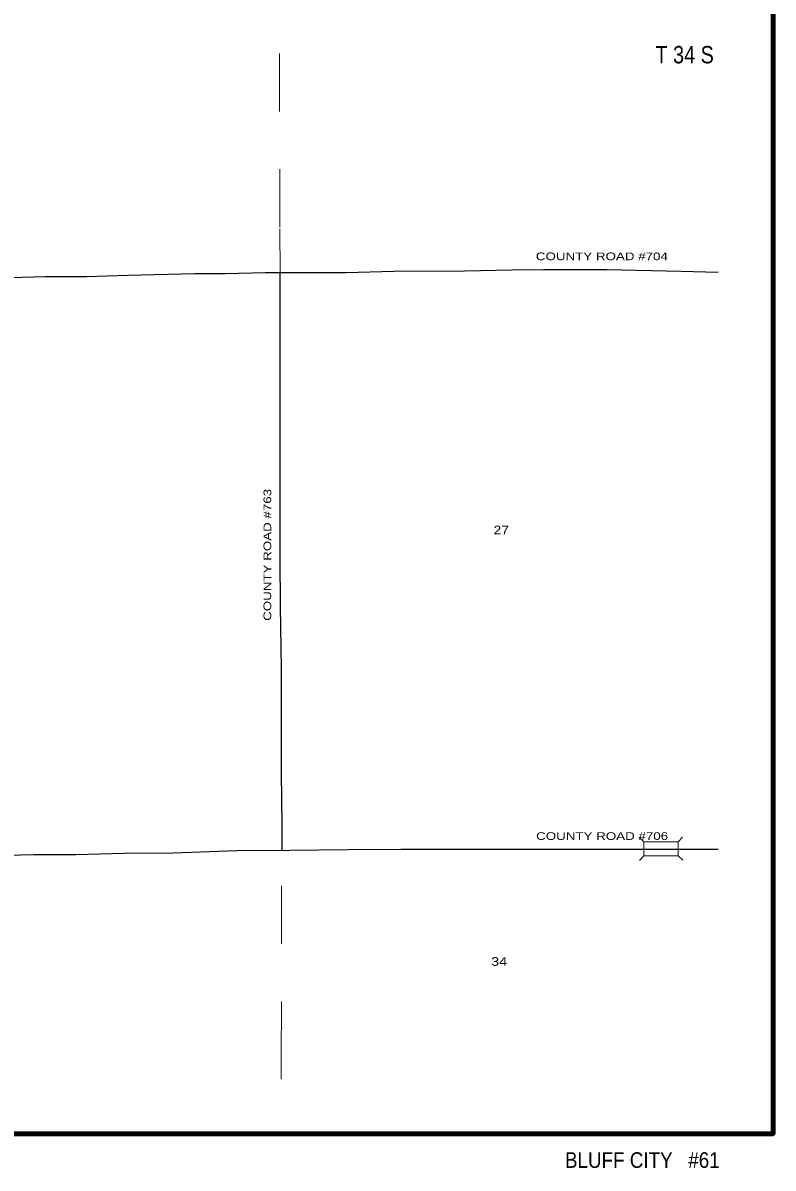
# Model space of a CAD drawing. Extents: x -10.85 to -6.91, y 9.57 to 13.52.
# Drawn here: x -8.262 to -6.966, y 9.574 to 11.553 of the extents above; entities that cross this region are included whole.
import ezdxf
from ezdxf.enums import TextEntityAlignment as Align

# ---------------------------------------------------------------- set-up
doc = ezdxf.new("R2010")
doc.units = 0
doc.header["$LTSCALE"] = 0.006
doc.linetypes.add('MEDIUM_DASHED', pattern=[4.5, 3, -1.5])
for name, color, linetype, lineweight in [('14', 7, 'Continuous', 25), ('15', 7, 'MEDIUM_DASHED', 13), ('21', 7, 'Continuous', 25), ('48', 7, 'Continuous', 106)]:
    doc.layers.add(name, color=color, linetype=linetype, lineweight=lineweight)
for name, color, linetype in [('45', 7, 'Continuous'), ('46', 7, 'Continuous'), ('49', 7, 'Continuous')]:
    doc.layers.add(name, color=color, linetype=linetype)

msp = doc.modelspace()

# ---------------------------------------------------------------- linework, layer by layer
at = {"layer": '14'}
for p, q in [((-7.817235, 11.080682), (-7.817614, 11.12178)), ((-7.814773, 10.188447), (-7.814773, 10.123295))]:
    msp.add_line(p, q, dxfattribs=at)
for points in [[(-7.498864, 11.124432), (-7.416667, 11.126515), (-7.362879, 11.126894), (-7.253409, 11.126894), (-7.125, 11.124242), (-7.060795, 11.122538)], [(-8.347727, 11.112121), (-8.302841, 11.1125), (-8.224053, 11.114583)], [(-8.224053, 11.114583), (-8.152083, 11.114962), (-8.080492, 11.117235), (-7.964962, 11.119697)], [(-7.964962, 11.119697), (-7.9125, 11.119697), (-7.843182, 11.12178), (-7.703409, 11.12197), (-7.621212, 11.124242), (-7.498864, 11.124432)], [(-7.814773, 10.188447), (-7.814962, 10.279167), (-7.814962, 10.372538), (-7.814962, 10.437121), (-7.816667, 10.544886), (-7.817235, 10.628598), (-7.817424, 10.724242), (-7.817235, 10.807008), (-7.817235, 10.901515), (-7.817235, 10.992992), (-7.817235, 11.080682)], [(-8.743182, 10.105871), (-8.608333, 10.107955), (-8.520265, 10.110417), (-8.430682, 10.112121), (-8.335985, 10.113258), (-8.242803, 10.11553)], [(-8.242803, 10.11553), (-8.170644, 10.11572), (-8.086553, 10.117803), (-8.002083, 10.11875), (-7.892424, 10.122538), (-7.800947, 10.123295), (-7.699811, 10.124621)], [(-7.699811, 10.124621), (-7.60928, 10.125), (-7.555682, 10.124811), (-7.427273, 10.125), (-7.33447, 10.125189)], [(-7.33447, 10.125189), (-7.242424, 10.125), (-7.171023, 10.125), (-7.060795, 10.125189)]]:
    msp.add_lwpolyline(points, dxfattribs=at)
at = {"layer": '15'}
for p in [(-7.820455, 12.100189), (-7.817614, 11.12178)]:
    msp.add_line(p, (-7.817803, 11.197348), dxfattribs=at)
msp.add_lwpolyline([(-7.81572, 9.727652), (-7.81572, 9.761364), (-7.814773, 10.123295)], dxfattribs=at)
at = {"layer": '21'}
for p, q in [((-7.189205, 10.1375), (-7.197348, 10.145265)), ((-7.122348, 10.145644), (-7.130114, 10.1375)), ((-7.189205, 10.113447), (-7.19697, 10.105303)), ((-7.12197, 10.105682), (-7.130114, 10.113447))]:
    msp.add_line(p, q, dxfattribs=at)
at = {"layer": '21', "lineweight": 13}
msp.add_lwpolyline([(-7.189205, 10.113447), (-7.130114, 10.113447), (-7.130114, 10.1375), (-7.189205, 10.1375)], close=True, dxfattribs=at)
at = {"layer": '48'}
msp.add_lwpolyline([(-10.848674, 9.632955), (-10.848674, 13.51553), (-6.966098, 13.51553), (-6.966098, 9.632955)], close=True, dxfattribs=at)

# ---------------------------------------------------------------- texts
at = {"layer": '45'}
for s, width, p in [('27', 1.2, (-7.435606, 10.669129)), ('34', 1.25, (-7.439205, 9.923295))]:
    msp.add_text(s, height=0.01496, dxfattribs=dict(at, width=width)).set_placement(p, align=Align.CENTER)
at = {"layer": '46', "width": 0.85}
msp.add_text('T 34 S', height=0.03011, dxfattribs=at).set_placement((-7.118845, 11.483144), align=Align.CENTER)
at = {"layer": '48', "width": 0.9}
msp.add_text('BLUFF CITY   #61', height=0.027, dxfattribs=at).set_placement((-7.191951, 9.574053), align=Align.CENTER)
at = {"layer": '49', "width": 1.3}
for s, p in [('COUNTY ROAD #704', (-7.261837, 11.142992)), ('COUNTY ROAD #706', (-7.261364, 10.140909))]:
    msp.add_text(s, height=0.01326, dxfattribs=at).set_placement(p, align=Align.CENTER)
msp.add_text('COUNTY ROAD #763', height=0.01326, rotation=90, dxfattribs=at).set_placement((-7.832955, 10.633617), align=Align.CENTER)

doc.saveas('drawing.dxf')
